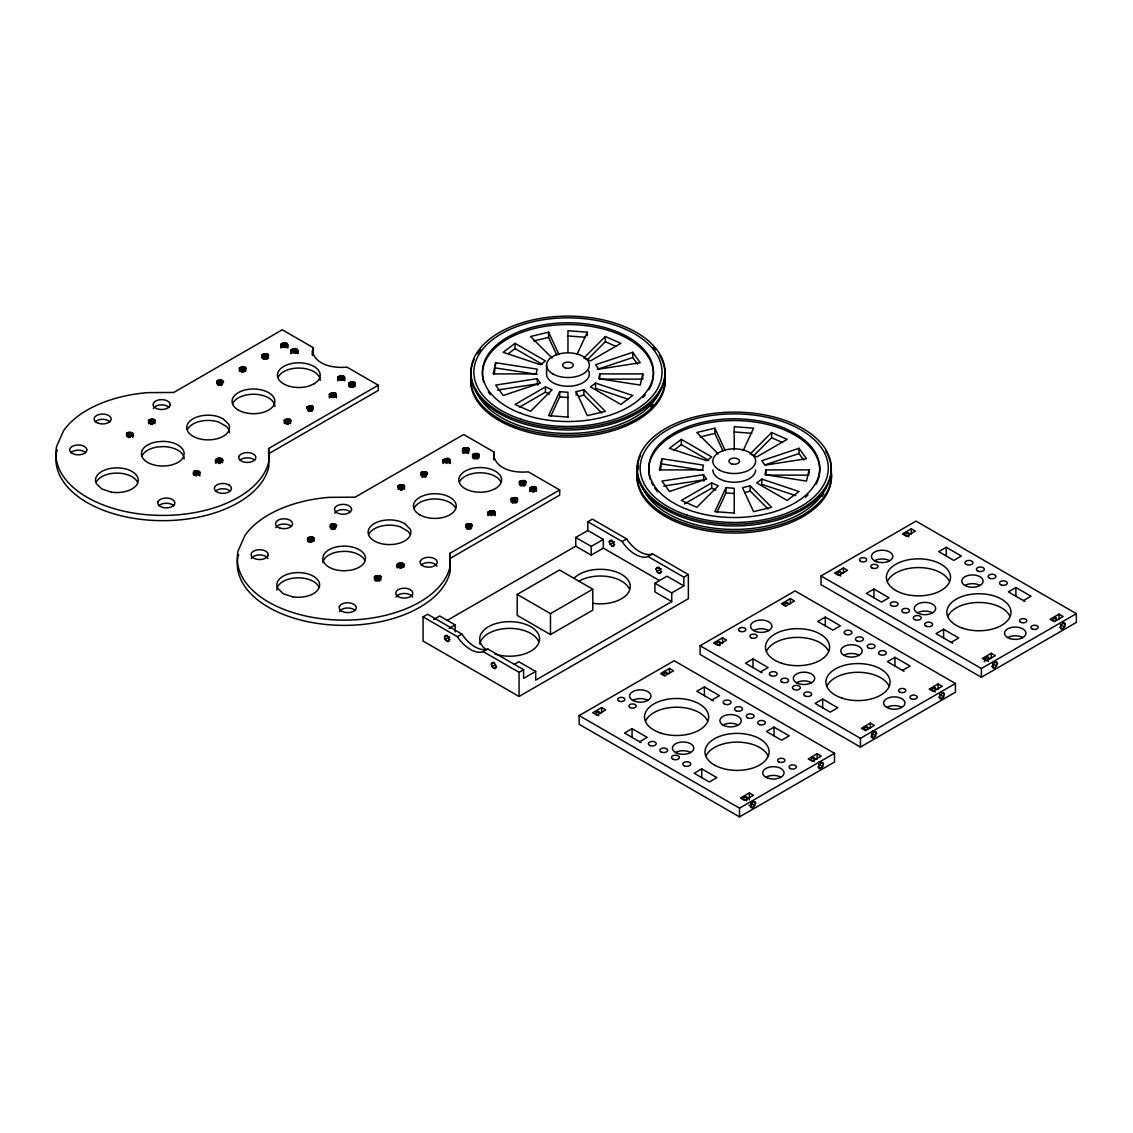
<?xml version="1.0" encoding="UTF-8"?>
<svg xmlns="http://www.w3.org/2000/svg" width="1133" height="1133" viewBox="0 0 1133 1133"><rect width="100%" height="100%" fill="white"/><g stroke="black" fill="none" stroke-linecap="round" stroke-linejoin="round"><path stroke-width="1.5" d="M755.654 803.198L753.119 807.588L751.321 807.772L750.641 805.365L750.556 806.172L750.641 806.894L751.306 803.651L753.119 801.725L754.932 801.541L755.654 803.198L752.864 801.583M876.588 733.377L874.039 737.781L872.254 737.951L871.56 735.544L871.475 736.365L871.56 737.073L872.226 733.83L874.039 731.904L875.866 731.734L876.588 733.377L872.41 730.969M997.507 663.556L994.972 667.96L993.174 668.144L992.494 665.722L992.409 666.544L992.494 667.266L993.159 664.009L994.972 662.097L996.785 661.913L997.507 663.556L994.717 661.955M599.796 373.904L598.706 378.663L640.23 385.093L642.779 373.904L599.796 373.904L599.796 379.144L641.051 379.144M766.064 469.898L764.987 474.656L806.498 481.086L809.047 469.898L766.064 469.898L766.064 475.138L809.047 475.138M312.311 354.643L312.906 347.477L282.287 329.788L173.746 392.457L147.658 392.627A106.884 61.706 0 0 0 63.575 430.724L56.65 446.331A106.884 61.706 0 0 0 149.981 514.977A106.884 61.706 0 0 0 268.889 461.089L268.648 448.498L378.28 385.206L378.28 390.446L268.648 453.738L268.889 466.329A106.884 61.706 0 0 1 149.981 520.217A106.884 61.706 0 0 1 56.65 451.571L57.316 450.056M312.51 355.153L312.906 347.477M493.691 459.361L494.3 452.194L463.68 434.52L355.139 497.175L329.037 497.345A106.884 61.706 0 0 0 244.969 535.442L238.043 551.049A106.884 61.706 0 0 0 331.374 619.694A106.884 61.706 0 0 0 450.268 565.82L450.028 553.23L559.66 489.938L559.66 495.163L450.028 558.456L450.268 571.046A106.884 61.706 0 0 1 331.374 624.934A106.884 61.706 0 0 1 238.043 556.289L238.709 554.788M493.889 459.885L494.3 452.194M280.8 344.474C286.323 354.006 292.286 337.705 280.8 344.474L280.8 347.973M290.841 350.281C296.379 359.798 302.327 343.497 290.841 350.281L290.841 353.765M306.632 407.498C312.142 417.043 318.146 400.7 306.632 407.498L307.043 406.974M329.363 394.383C334.886 403.914 340.835 387.599 329.363 394.383L329.363 397.867M337.705 377.331C343.242 386.863 349.191 370.562 337.705 377.331L337.705 380.815M322.99 562.719L323.514 560.481A21.371 12.336 0 0 1 338.625 551.743L344.163 551.332A21.371 12.336 0 0 1 364.812 560.481M443.074 460.04C448.611 469.558 454.56 453.257 443.074 460.04L443.074 463.524M495.688 362.73L493.138 373.904L536.107 373.904L537.198 369.146L495.688 362.73L494.229 374.357M529.777 488.224C535.314 497.755 541.262 481.454 529.777 488.224L529.777 491.708M661.955 458.723L659.406 469.898L702.389 469.898L703.466 465.139L661.955 458.723L660.497 470.351M215.837 459.658C215.383 463.142 222.238 463.355 222.96 460.281C221.586 456.344 213.259 458.157 215.837 463.156M397.23 564.39C396.762 567.874 403.617 568.086 404.354 565.013C402.966 561.076 394.652 562.889 397.23 567.874M719.795 645.796L720.546 643.289L719.795 641.646L718.01 641.816L716.212 643.714M746.647 800.918L747.383 798.425L746.647 796.768L744.848 796.952L743.05 798.85M822.685 766.574L823.436 764.067L822.685 762.424L820.887 762.594L818.352 766.999L819.102 768.641L820.887 768.457L822.685 766.574L818.508 764.152M904.97 534.734L906.768 532.85L908.553 532.666L909.303 534.309L908.553 536.815L904.247 534.323M934.952 688.807L936.099 689.473L934.201 687.164L934.952 688.807L934.201 691.314L935.348 691.98M943.619 696.753L944.355 694.246L943.619 692.603L941.82 692.787L939.285 697.177L940.022 698.82L941.82 698.65L943.619 696.753L939.427 694.331M984.166 661.714L986.701 657.324L988.5 657.14L989.236 658.783L986.347 657.112M1055.135 621.507L1055.871 619L1057.018 619.666L1055.135 617.358M1064.538 626.931L1065.289 624.439L1064.538 622.782L1062.74 622.966L1060.205 627.37L1060.955 629.013L1062.74 628.829L1064.538 626.931L1060.361 624.524M444.448 637.072L445.17 635.457L446.926 635.641L448.668 637.482L449.404 639.933L448.668 641.533L446.926 641.363L445.17 639.508L444.448 637.072L447.464 635.33M491.297 664.122L492.019 662.522L493.776 662.692L495.532 664.547L496.254 666.983L495.532 668.583L493.776 668.413L492.019 666.572L491.297 664.122L494.328 662.38M609.2 541.942L609.922 540.342L611.678 540.512L613.435 542.367L614.157 544.803L613.435 546.418L611.678 546.233L609.2 541.942L612.231 540.2M656.064 568.993L656.786 567.392L658.542 567.562L660.298 569.417L661.021 571.868L660.298 573.468L658.542 573.298L656.786 571.443L656.064 568.993L659.08 567.251M567.959 417.383L567.959 392.287L559.716 391.664L548.584 415.627L567.959 417.1M576.938 354.558L587.319 332.181L567.959 330.709L567.959 352.49M550.808 416.08L559.716 396.904L559.716 391.664M734.226 513.376L734.226 488.281L725.984 487.657L714.866 511.634L734.226 513.093M743.206 450.552L753.587 428.175L734.226 426.702L734.226 449.872M717.09 512.074L725.984 492.897L725.984 487.657M148.593 420.216C150.137 430.356 162.274 415.414 148.593 420.216L148.593 423.7M239.403 367.97C240.947 378.11 253.084 363.169 239.403 367.97L239.403 371.468M262.049 354.799C263.607 364.939 275.73 349.998 262.049 354.799L262.049 358.297M284.326 420.088C285.884 430.228 298.007 415.273 284.326 420.088L284.326 423.572M348.752 382.996C350.309 393.137 362.433 378.195 348.752 382.996L348.752 386.48M307.624 538.033C309.167 548.174 321.305 533.232 307.624 538.033L307.624 541.517M398.122 485.788C399.68 495.914 411.803 480.973 398.122 485.788L398.122 489.272M462.547 448.696C464.105 458.837 476.228 443.895 462.547 448.696L462.547 452.18M472.603 454.489C474.146 464.629 486.284 449.688 472.603 454.489L472.603 457.987M488.38 511.719C491.028 522.568 501.367 505.53 488.026 512.229L488.026 515.713M519.452 481.553C521.01 491.694 533.133 476.738 519.452 481.553L519.452 485.037M511.11 498.605C512.654 508.745 524.791 493.79 511.11 498.605L511.11 502.089M374.485 576.626C376.043 586.767 388.152 571.825 374.485 576.626L374.485 580.124M810.831 759.719L812.63 757.821L814.429 757.651L815.165 759.294L814.018 758.628L813.282 761.135L814.429 761.801M595.278 713.535L597.077 711.637L598.875 711.453L599.612 713.11L596.751 711.439M663.117 674.376L664.915 672.478L666.7 672.294L667.45 673.937L664.575 672.28M784.036 604.555L785.835 602.657L787.633 602.487L788.37 604.13L785.509 602.473M837.131 573.907L838.93 572.009L840.728 571.825L841.465 573.468L838.604 571.811M863.983 729.029L865.782 727.131L867.566 726.961L868.317 728.604L865.414 726.933M605.362 336.501L583.877 357.986L590.463 360.903L620.856 343.356L605.362 336.501L605.362 341.727L587.461 359.643M771.644 432.494L750.145 453.979L756.745 456.911L787.138 439.363L771.644 432.494L771.644 437.735L753.728 455.636M595.533 383.096L590.463 386.905L620.856 404.453L632.752 395.502L595.533 383.096L595.533 388.336L627.894 399.128M761.801 479.089L756.745 482.899L787.138 500.446L799.02 491.495L761.801 479.089L761.801 484.329L795.791 495.659M126.811 432.877C123.936 442.833 142.036 430.413 126.811 432.877L126.811 436.361M217.309 380.617C214.434 390.588 232.548 378.167 217.309 380.617L217.309 384.115M193.672 471.47C190.797 481.44 208.897 469.02 193.672 471.47L193.672 474.968M515.048 343.356L503.165 352.306L540.384 364.713L545.44 360.903L515.048 343.356L515.048 348.596L508.448 353.567M330.553 524.508C327.678 534.464 345.792 522.044 330.553 524.508L330.553 527.992M421.363 472.263C418.488 482.233 436.602 469.813 421.363 472.263L421.363 475.747M466.3 524.367C463.411 534.337 481.525 521.916 466.3 524.367L466.3 527.865M681.33 439.363L669.433 448.3L706.652 460.706L711.708 456.911L681.33 439.363L681.33 444.589L673.399 450.566M545.44 386.905L515.048 404.453L530.541 411.321L552.04 389.823L545.44 386.905L545.44 392.145L549.533 394.114M519.608 407.059L545.44 392.145M659.42 580.535L603.322 548.145L603.322 539.421L587.829 530.485L587.829 521.746L592.375 519.141L626.705 538.954L627.894 540.767A29.925 17.278 60 0 0 651.404 554.334L652.58 553.895L688.354 574.544L688.354 598.734L519.056 696.469L423.076 641.051L423.076 616.876L427.608 614.256L461.952 634.083L463.128 635.882A29.925 17.278 60 0 0 486.638 649.464L487.827 649.025L523.588 669.674L523.588 678.398L535.682 671.416L535.682 680.154L671.727 601.609L671.727 592.885L654.902 583.169L654.902 591.893L671.727 601.609M433.656 619.496L439.703 615.998L455.14 624.92L455.14 631.902M447.337 620.317L575.748 546.191L575.748 537.467L587.829 530.485M449.093 628.418L455.14 624.92M575.748 537.467L591.228 546.403L603.322 539.421M517.215 594.428L559.532 569.998L592.786 589.188L592.786 610.135L550.468 634.579L517.215 615.375L517.215 594.428L550.468 613.633L592.786 589.188M711.708 482.899L681.33 500.446L696.823 507.315L718.308 485.83L711.708 482.899L711.708 488.139L715.801 490.107M445.17 639.508L449.702 636.888M575.748 546.191L591.228 555.128L603.322 548.145M609.922 544.392L614.468 541.772M684.36 503.93L711.708 488.139M446.926 641.363L449.943 639.621M611.678 546.233L614.709 544.491M423.076 616.876L457.406 636.704L461.952 634.083M587.829 521.746L622.173 541.574L626.705 538.954M457.406 636.704L458.596 638.502A29.925 17.278 60 0 0 482.106 652.084L487.827 649.025M622.173 541.574L623.348 543.373A29.925 17.278 60 0 0 646.872 556.954L652.58 553.895M492.019 666.572L495.05 664.816M656.786 571.443L661.318 568.823M493.776 668.413L496.806 666.671M658.542 573.298L661.559 571.542M514.34 664.335L518.872 661.714L535.682 671.416M654.902 583.169L666.997 576.187L683.822 585.903L683.822 577.164L648.048 556.515M483.281 651.645L519.056 672.294L523.588 669.674M683.822 577.164L688.354 574.544M671.727 592.885L683.822 585.903M579.161 715.574L674.149 660.737L834.497 753.318L834.497 762.042L739.509 816.879L579.161 724.299L579.161 715.574L739.509 808.155L834.497 753.318M700.095 645.753L795.083 590.916L955.431 683.496L955.431 692.221L860.443 747.058L700.095 654.492L700.095 645.753L860.443 738.334L955.431 683.496M821.014 575.946L916.002 521.109L1076.35 613.675L1076.35 622.414L981.362 677.251L821.014 584.67L821.014 575.946L981.362 668.512L1076.35 613.675M601.609 707.587L592.701 712.742L596.779 715.093L605.702 709.952L601.609 707.587L601.609 712.827M669.447 668.428L660.525 673.569L664.618 675.934L673.526 670.793L669.447 668.428L669.447 673.668M722.542 637.766L713.62 642.921L717.713 645.286L726.621 640.131L722.542 637.766L722.542 643.006M790.367 598.606L781.458 603.762L785.537 606.113L794.46 600.972L790.367 598.606L790.367 603.847M843.462 567.959L834.554 573.1L838.632 575.465L847.555 570.31L843.462 567.959L843.462 573.199M911.3 528.799L902.378 533.94L906.471 536.306L915.379 531.15L911.3 528.799L911.3 534.025M639.635 741.761L647.184 737.385L632.072 728.661L624.51 733.023L641.136 742.625M711.935 700.01L719.497 695.648L704.386 686.924L696.823 691.286L713.45 700.874M760.555 671.94L768.117 667.578L752.992 658.854L745.443 663.216L762.07 672.818M825.306 617.103L817.743 621.465L832.868 630.189L840.417 625.827L825.306 617.103L825.306 625.827M873.925 589.033L866.363 593.395L881.488 602.119L889.037 597.757L873.925 589.033L873.925 597.757M946.239 547.281L938.676 551.644L953.788 560.382L961.35 556.006L946.239 547.281L946.239 556.006M701.724 768.882L694.175 773.244L709.286 781.968L716.835 777.606L701.724 768.882L701.724 777.606M774.037 727.131L766.475 731.493L781.586 740.217L789.149 735.855L774.037 727.131L774.037 735.855M822.657 699.061L815.094 703.423L830.206 712.147L837.769 707.785L822.657 699.061L822.657 707.785M902.519 670.41L910.082 666.048L894.957 657.31L887.408 661.672L904.035 671.274M951.139 642.34L958.688 637.978L943.577 629.24L936.014 633.616L952.641 643.204M1023.439 600.589L1031.002 596.227L1015.89 587.503L1008.328 591.865L1024.954 601.467M749.38 792.902L740.472 798.057L744.551 800.408L753.473 795.267L749.38 792.902L749.38 799.884M817.162 753.771L808.24 758.926L812.333 761.277L821.241 756.136L817.162 753.771L817.162 759.011M870.314 723.081L861.392 728.236L865.485 730.601L874.393 725.446L870.314 723.081L870.314 728.321M938.082 683.964L929.173 689.105L933.252 691.47L942.174 686.315L938.082 683.964L938.082 689.19M991.233 653.274L982.325 658.415L986.404 660.78L995.326 655.625L991.233 653.274L991.233 658.514M1059.015 614.143L1050.093 619.298L1054.186 621.649L1063.094 616.508L1059.015 614.143L1059.015 619.383M632.752 352.306L595.533 364.713L598.706 369.146L640.23 362.73L632.752 352.306L632.752 357.546L637.426 364.061M597.148 369.415L632.752 357.546M799.02 448.3L761.801 460.706L764.987 465.139L806.498 458.723L799.02 448.3L799.02 453.54L803.694 460.055M765.044 464.87L799.02 453.54M576.201 391.664L587.319 415.627L605.362 411.321L583.877 389.823L576.201 391.664L576.201 395.148M578.538 396.621L583.877 395.063L601.779 412.964M750.145 485.83L742.469 487.657L753.587 511.634L771.644 507.315L750.145 485.83L750.145 491.056L768.061 508.972M744.806 492.614L750.145 491.056M558.966 354.558L548.584 332.181L530.541 336.501L552.04 357.986M533.827 340.948L548.584 337.422L548.584 332.181M725.247 450.552L714.866 428.175L696.823 432.494L718.308 453.979M700.095 436.941L714.866 433.415L714.866 428.175M537.198 378.663L495.688 385.093L503.165 395.502L540.384 383.096L537.198 378.663L537.679 385.248M497.415 390.049L537.198 383.903M703.466 474.656L661.955 481.086L669.433 491.495L706.652 479.089L703.466 474.656L703.961 481.242M663.683 486.057L703.466 479.896M1056.282 618.009L1054.483 618.193L1052.684 620.091L1051.537 619.425M935.348 687.83L933.55 688.014L931.765 689.912L930.618 689.246M288.419 424.337L286.536 424.337L286.536 419.111M400.331 490.037L402.215 490.037L402.215 484.797M401.663 568.214L399.779 568.214L399.779 562.988M567.959 397.527L559.716 396.904M734.226 493.521L725.984 492.897M567.959 335.949L585.563 337.28M734.226 431.942L751.83 433.288M495.688 367.956L537.198 374.386M661.955 463.964L703.466 470.379M605.362 341.727L616.21 346.542M771.644 437.735L782.478 442.536M906.428 532.652L909.303 534.309M1062.499 622.824L1065.289 624.439M1059.964 627.215L1062.74 628.829M515.048 348.596L542.395 364.387M681.33 444.589L708.677 460.38M836.423 573.482L840.728 575.975M984.152 658.783L988.5 661.29M992.579 663.655L996.771 666.062M992.182 666.346L994.972 667.96M941.565 692.645L944.355 694.246M783.328 604.144L786.189 605.801M939.03 697.036L941.82 698.65M378.28 385.206L346.925 367.106C334.306 368.381 315.838 365.562 312.311 351.145M559.66 489.938L528.318 471.824C515.685 473.112 497.231 470.28 493.691 455.877M717.671 641.632L720.546 643.289M715.49 643.303L718.364 644.96M863.233 728.604L866.122 730.275M871.659 733.462L875.837 735.884M871.263 736.167L874.039 737.781M811.483 757.17L812.63 757.821M819.258 761.645L823.436 764.067M662.394 673.965L665.269 675.622M818.111 766.857L820.887 768.457M744.494 796.74L747.383 798.425M596 713.946L598.875 715.603M742.299 798.411L745.202 800.082M750.74 803.283L754.918 805.69M748.941 805.181L753.119 807.588M291.436 526.491L290.076 525.471A8.554 4.943 0 0 0 275.772 527.681M110.043 421.759L108.683 420.74A8.554 4.943 0 0 0 95.229 421.759M410.146 534.294L408.022 531.32L400.19 526.803A21.371 12.336 0 0 0 368.848 534.294M714.866 433.415L723.024 450.991M548.584 337.422L556.742 354.997M1015.89 587.503L1015.89 596.227M981.362 668.512L981.362 677.251M943.577 629.24L943.577 637.978M894.957 657.31L894.957 666.048M860.443 738.334L860.443 747.058M809.047 469.898L809.047 473.396M752.992 658.854L752.992 667.578M739.509 808.155L739.509 816.879M704.386 686.924L704.386 695.648M642.779 373.904L642.779 379.144M632.072 728.661L632.072 737.385M591.228 546.403L591.228 555.128M587.319 332.181L587.319 335.68M583.877 389.823L583.877 395.063M550.468 613.633L550.468 634.579M546.573 365.18L546.573 373.904A21.371 12.336 0 0 0 570.749 386.141A21.371 12.336 0 0 0 588.608 370.718M536.433 487.714L536.433 491.212M535.867 487.289L535.867 490.773M535.102 486.949L535.102 490.447M534.224 486.737L534.224 491.977M533.289 486.666L533.289 491.906M532.354 486.737L532.354 491.977M531.476 486.949L531.476 490.447M530.726 487.289L530.726 490.773M530.145 487.714L530.145 491.212M525.754 481.553L525.754 485.037M525.174 481.114L525.174 484.598M524.423 480.774L524.423 486.015M523.545 480.576L523.545 485.802M522.61 480.505L522.61 485.731M521.662 480.576L521.662 485.802M520.783 480.774L520.783 486.015M520.033 481.114L520.033 484.598M519.056 672.294L519.056 696.469M517.399 498.605L517.399 502.089M516.832 498.166L516.832 501.65M516.067 497.826L516.067 503.066M515.189 497.628L515.189 502.854M514.255 497.557L514.255 502.783M513.32 497.628L513.32 502.854M512.442 497.826L512.442 503.066M511.691 498.166L511.691 501.65M495.036 512.229L495.036 515.713M494.682 511.719L494.682 515.218M494.101 511.28L494.101 514.779M493.421 510.955L493.421 514.453M492.558 510.742L492.558 514.24M491.269 510.686L491.269 514.184M490.66 510.728L490.66 514.226M489.782 510.941L489.782 514.424M488.96 511.28L488.96 514.779M488.436 511.705L488.436 515.189M478.891 454.489L478.891 457.987M478.31 454.064L478.31 457.548M477.56 453.724L477.56 458.964M476.681 453.512L476.681 458.752M475.747 453.441L475.747 458.681M474.812 453.512L474.812 458.752M473.934 453.724L473.934 458.964M473.169 454.064L473.169 457.548M471.441 524.367L471.441 527.865M470.677 524.041L470.677 529.281M469.798 523.828L469.798 529.069M468.85 448.696L468.85 452.18M468.864 523.758L468.864 528.998M468.269 448.257L468.269 453.497M467.929 523.828L467.929 529.069M467.518 447.932L467.518 453.158M467.051 524.041L467.051 529.281M466.64 447.719L466.64 452.945M465.691 447.648L465.691 452.874M464.757 447.719L464.757 452.945M463.879 447.932L463.879 453.158M463.128 448.257L463.128 453.497M450.098 460.04L450.098 463.524M450.028 553.23L450.028 558.456M449.73 459.531L449.73 463.015M449.15 459.092L449.15 462.59M448.399 458.766L448.399 462.25M447.521 458.553L447.521 462.037M446.586 458.483L446.586 461.967M445.637 458.553L445.637 462.037M444.773 458.766L444.773 462.25M444.009 459.092L444.009 462.59M443.442 459.531L443.442 463.015M426.504 472.263L426.504 475.747M425.753 471.923L425.753 477.163M424.875 471.725L424.875 476.951M423.94 471.64L423.94 476.88M422.991 471.725L422.991 476.951M422.113 471.923L422.113 477.163M404.424 485.788L404.424 489.272M403.844 485.349L403.844 488.833M403.872 563.965L403.872 567.449M403.093 485.009L403.093 488.507M403.291 563.526L403.291 567.024M402.541 563.2L402.541 566.684M401.663 562.988L401.663 566.472M401.266 484.726L401.266 489.966M400.714 562.917L400.714 568.143M400.331 484.797L400.331 488.295M399.453 485.009L399.453 488.507M398.901 563.2L398.901 566.684M398.703 485.349L398.703 488.833M398.15 563.526L398.15 567.024M397.57 563.965L397.57 567.449M380.773 576.626L380.773 580.124M380.192 576.201L380.192 579.685M379.442 575.861L379.442 581.102M378.564 575.649L378.564 580.889M377.629 575.578L377.629 580.818M376.694 575.649L376.694 580.889M375.816 575.861L375.816 581.102M375.051 576.201L375.051 579.685M355.054 382.996L355.054 386.48M354.473 382.557L354.473 386.056M353.723 382.232L353.723 387.458M352.845 382.019L352.845 387.259M351.896 381.948L351.896 387.174M350.961 382.019L350.961 387.259M350.083 382.232L350.083 387.458M349.332 382.557L349.332 386.056M344.729 377.331L344.729 380.815M344.361 376.822L344.361 380.32M343.781 376.397L343.781 379.881M343.03 376.057L343.03 379.541M342.152 375.844L342.152 379.343M341.217 375.774L341.217 379.272M340.268 375.844L340.268 379.343M339.404 376.057L339.404 379.541M338.64 376.397L338.64 379.881M338.073 376.822L338.073 380.32M336.374 394.383L336.374 397.867M336.019 393.873L336.019 397.371M335.694 524.508L335.694 527.992M335.439 393.434L335.439 396.932M334.943 524.168L334.943 529.408M334.688 393.109L334.688 396.592M334.065 523.956L334.065 529.196M333.81 392.896L333.81 396.394M333.13 523.885L333.13 529.125M332.861 392.825L332.861 396.323M332.181 523.956L332.181 529.196M331.927 392.896L331.927 396.394M331.303 524.168L331.303 529.408M331.048 393.109L331.048 396.592M330.298 393.434L330.298 396.932M329.717 393.873L329.717 397.371M313.912 538.033L313.912 541.517M313.331 537.594L313.331 541.092M312.708 406.563L312.708 410.047M312.581 537.269L312.581 540.753M312.042 406.237L312.042 411.477M311.702 537.056L311.702 542.296M311.164 406.025L311.164 411.251M310.768 536.985L310.768 542.225M309.89 405.968L309.89 411.208M309.833 537.056L309.833 542.296M309.267 406.011L309.267 411.251M308.955 537.269L308.955 542.495M308.388 406.209L308.388 411.449M308.204 537.594L308.204 541.092M307.567 406.563L307.567 410.047M297.866 350.281L297.866 353.765M297.497 349.771L297.497 353.255M296.931 349.332L296.931 352.83M296.18 349.006L296.18 352.49M295.302 348.794L295.302 352.278M294.353 348.723L294.353 352.207M293.419 348.794L293.419 352.278M292.541 349.006L292.541 352.49M291.79 349.332L291.79 352.83M291.209 349.771L291.209 353.255M290.629 420.088L290.629 423.572M290.048 419.649L290.048 423.133M289.297 419.309L289.297 422.807M288.419 419.111L288.419 422.595M287.824 344.474L287.824 347.973M287.456 343.965L287.456 347.463M287.47 419.026L287.47 424.266M286.876 343.54L286.876 347.024M286.125 343.2L286.125 346.698M285.658 419.309L285.658 422.807M285.247 342.987L285.247 346.486M284.907 419.649L284.907 423.133M284.312 342.917L284.312 346.415M283.363 342.987L283.363 346.486M282.485 343.2L282.485 346.698M281.735 343.54L281.735 347.024M281.154 343.965L281.154 347.463M268.648 448.498L268.648 453.738M268.337 354.799L268.337 358.297M267.77 354.374L267.77 357.858M267.006 354.034L267.006 359.274M266.142 353.822L266.142 359.062M265.193 353.751L265.193 358.991M264.258 353.822L264.258 359.062M263.38 354.034L263.38 359.274M262.629 354.374L262.629 357.858M245.691 367.97L245.691 371.468M245.11 367.531L245.11 371.029M244.36 367.205L244.36 370.689M243.482 366.993L243.482 372.233M242.547 366.922L242.547 372.162M241.612 366.993L241.612 372.233M240.734 367.205L240.734 370.689M239.984 367.531L239.984 371.029M222.45 380.617L222.45 384.115M222.479 459.233L222.479 462.731M221.898 458.808L221.898 462.292M221.7 380.291L221.7 385.532M221.147 458.468L221.147 461.967M220.822 380.079L220.822 385.319M220.269 458.256L220.269 463.496M219.887 380.008L219.887 385.248M219.335 458.185L219.335 463.425M218.938 380.079L218.938 385.319M218.386 458.256L218.386 463.496M218.06 380.291L218.06 385.532M217.508 458.468L217.508 461.967M216.757 458.808L216.757 462.292M216.191 459.233L216.191 462.731M199.748 472.419L199.748 475.902M199.38 471.909L199.38 475.407M198.813 471.47L198.813 474.968M198.063 471.144L198.063 474.628M197.184 470.931L197.184 474.415M196.236 470.861L196.236 476.101M195.301 470.931L195.301 474.415M194.423 471.144L194.423 474.628M154.881 420.216L154.881 423.7M154.3 419.776L154.3 423.275M153.55 419.451L153.55 422.935M152.672 419.238L152.672 424.464M151.737 419.168L151.737 424.393M150.802 419.238L150.802 424.464M149.924 419.451L149.924 422.935M149.174 419.776L149.174 423.275M132.887 433.812L132.887 437.31M132.533 433.302L132.533 436.8M131.952 432.877L131.952 436.361M131.201 432.537L131.201 436.035M130.323 432.324L130.323 437.565M129.374 432.254L129.374 437.494M128.44 432.324L128.44 437.565M127.562 432.537L127.562 436.035M964.877 585.464A10.693 6.175 0 0 0 982.75 582.702A10.693 6.175 0 0 0 969.664 575.139A10.693 6.175 0 0 0 964.877 585.464A10.693 6.175 0 0 1 979.988 585.464M874.591 560.764A10.693 6.175 0 0 1 889.702 560.764M917.376 612.882A10.693 6.175 0 0 0 935.263 610.12A10.693 6.175 0 0 0 922.177 602.558A10.693 6.175 0 0 0 917.376 612.882A10.693 6.175 0 0 1 932.501 612.882M1007.662 637.596A10.693 6.175 0 0 1 1022.787 637.596M887.479 581.286A32.064 18.51 0 0 1 918.452 567.576A32.064 18.51 0 0 1 949.426 581.286M947.939 616.196A32.064 18.51 0 0 1 978.912 602.473A32.064 18.51 0 0 1 1009.885 616.196M843.943 655.285A10.693 6.175 0 0 1 859.069 655.285M753.657 630.571A10.693 6.175 0 0 1 768.783 630.571M796.457 682.703A10.693 6.175 0 0 0 814.344 679.927A10.693 6.175 0 0 0 801.243 672.379A10.693 6.175 0 0 0 796.457 682.703A10.693 6.175 0 0 1 811.568 682.703M886.742 707.403A10.693 6.175 0 0 1 901.854 707.403M766.559 651.107A32.064 18.51 0 0 1 797.533 637.383A32.064 18.51 0 0 1 828.506 651.107M827.019 686.017A32.064 18.51 0 0 1 857.993 672.294A32.064 18.51 0 0 1 888.966 686.017M723.024 725.092A10.693 6.175 0 0 0 740.897 722.33A10.693 6.175 0 0 0 727.811 714.767A10.693 6.175 0 0 0 723.024 725.092A10.693 6.175 0 0 1 738.135 725.092M632.738 700.392A10.693 6.175 0 0 1 647.849 700.392M675.523 752.51A10.693 6.175 0 0 0 693.41 749.749A10.693 6.175 0 0 0 680.324 742.186A10.693 6.175 0 0 0 675.523 752.51A10.693 6.175 0 0 1 690.648 752.51M765.809 777.224A10.693 6.175 0 0 1 780.934 777.224M645.626 720.928A32.064 18.51 0 0 1 676.599 707.204A32.064 18.51 0 0 1 707.573 720.928M706.086 755.838A32.064 18.51 0 0 1 737.059 742.115A32.064 18.51 0 0 1 768.032 755.838M70.841 452.676A8.554 4.943 0 0 1 78.248 450.198L80.457 450.368A8.554 4.943 0 0 1 85.655 452.676M153.38 408.517A8.554 4.943 0 0 1 160.518 404.906A8.554 4.943 0 0 1 169.044 407.328M215.497 491.198A8.554 4.943 0 0 1 227.167 489.385L228.937 490.164A8.554 4.943 0 0 1 230.296 491.198M278.166 377.204A21.371 12.336 0 0 1 301.605 368.168A21.371 12.336 0 0 1 320.186 380.405M239.884 460.281A8.554 4.943 0 0 1 247.291 457.817L249.501 457.987A8.554 4.943 0 0 1 254.698 460.281M142.121 455.749A21.371 12.336 0 0 1 157.232 447.025L162.77 446.6A21.371 12.336 0 0 1 184.141 458.95M158.917 505.729A8.554 4.943 0 0 1 164.115 503.434L166.324 503.264A8.554 4.943 0 0 1 173.731 505.729M232.817 403.39A21.371 12.336 0 0 1 256.256 394.355A21.371 12.336 0 0 1 274.837 406.591M187.469 429.577A21.371 12.336 0 0 1 218.796 422.071L226.628 426.589L228.767 429.577A21.371 12.336 0 0 1 229.489 432.764M96.22 482.247A21.371 12.336 0 0 1 116.869 473.098A21.371 12.336 0 0 1 137.518 482.247M664.844 374.258A97.268 56.154 0 0 1 566.5 435.299A97.268 56.154 0 0 1 471.356 372.601M660.057 390.134A94.053 54.299 0 0 1 566.585 433.443A94.053 54.299 0 0 1 475.322 388.591M659.463 355.21A97.056 56.041 0 0 1 571.754 429.903A97.056 56.041 0 0 1 474.203 359.402M477.333 353.836A97.056 56.041 0 0 1 480.364 349.771M653.245 347.151A97.056 56.041 0 0 1 655.554 349.771M483.607 382.019A85.513 49.37 0 0 1 574.813 324.704A85.513 49.37 0 0 1 648.954 389.71M645.244 395.035A85.513 49.37 0 0 1 642.963 397.598M490.249 394.511A85.513 49.37 0 0 1 488.309 391.876M652.835 404.283A94.053 54.299 0 0 1 650.611 406.804M664.844 376.014A97.268 56.154 0 0 1 566.5 437.041A97.268 56.154 0 0 1 471.356 374.343M479.84 644.153A29.925 17.278 0 0 1 507.032 628.447A29.925 17.278 0 0 1 538.557 641.193M574.431 577.929A29.925 17.278 0 0 1 612.995 570.919A29.925 17.278 0 0 1 628.461 592.488A29.925 17.278 0 0 1 592.601 603.266M579.19 581.073A29.925 17.278 0 0 1 629.254 588.82M485.901 649.45A29.925 17.278 0 0 1 501.905 622.244A29.925 17.278 0 0 1 539.322 641.193A29.925 17.278 0 0 1 494.682 653.897M755.598 469.898A21.371 12.336 0 0 1 734.226 482.247A21.371 12.336 0 0 1 712.855 469.898M831.126 470.266A97.268 56.154 0 0 1 729.964 531.235A97.268 56.154 0 0 1 638.446 465.38M826.339 486.142A94.053 54.299 0 0 1 734.226 529.451A94.053 54.299 0 0 1 642.114 486.142M650.384 479.599A85.513 49.37 0 0 1 738.319 420.598A85.513 49.37 0 0 1 816.086 484.188M808.013 494.852A85.513 49.37 0 0 1 805.393 497.274M657.593 491.793A85.513 49.37 0 0 1 654.577 487.87M652.905 485.151A85.513 49.37 0 0 1 651.503 482.389M827.982 455.395A97.056 56.041 0 0 1 746.902 525.457A97.056 56.041 0 0 1 637.171 469.898M637.199 468.283A97.056 56.041 0 0 1 640.471 455.395M825.73 451.217A97.056 56.041 0 0 1 827.302 453.993M823.691 493.648A94.053 54.299 0 0 1 822.048 496.339M831.126 472.008A97.268 56.154 0 0 1 729.964 532.992A97.268 56.154 0 0 1 638.446 467.122M251.384 558.583A8.554 4.943 0 0 1 259.641 554.929L261.85 555.099A8.554 4.943 0 0 1 267.898 558.583M334.773 513.249A8.554 4.943 0 0 1 341.911 509.638A8.554 4.943 0 0 1 350.437 512.059M396.026 597.105A8.554 4.943 0 0 1 408.56 594.103L410.33 594.896A8.554 4.943 0 0 1 412.539 597.105M459.545 481.936A21.371 12.336 0 0 1 480.194 472.787A21.371 12.336 0 0 1 500.843 481.936M421.264 565.013A8.554 4.943 0 0 1 428.671 562.534L430.894 562.704A8.554 4.943 0 0 1 436.941 566.203M339.447 611.65A8.554 4.943 0 0 1 345.494 608.152L347.718 607.982A8.554 4.943 0 0 1 355.111 610.46M414.196 508.108A21.371 12.336 0 0 1 434.845 498.973A21.371 12.336 0 0 1 455.494 508.108M276.877 590.166A21.371 12.336 0 0 1 295.472 577.929A21.371 12.336 0 0 1 318.911 586.979M86.802 449.9L86.505 451.175A8.554 4.943 0 0 1 78.248 454.843L76.038 454.673A8.554 4.943 0 0 1 69.764 449.263A8.554 4.943 0 0 1 78.248 444.972L80.457 445.127A8.554 4.943 0 0 1 86.802 449.9M142.121 450.509L141.384 453.71A21.371 12.336 0 0 0 162.77 466.045L168.293 465.635A21.371 12.336 0 0 0 183.419 456.911L184.141 453.71A21.371 12.336 0 0 0 162.77 441.374L157.232 441.785A21.371 12.336 0 0 0 142.121 450.509M170.191 404.566L169.893 405.841A8.554 4.943 0 0 1 163.846 409.339L161.637 409.509A8.554 4.943 0 0 1 153.38 405.841L153.082 404.566A8.554 4.943 0 0 1 161.637 399.623A8.554 4.943 0 0 1 170.191 404.566M158.068 501.692L157.77 502.967A8.554 4.943 0 0 0 166.324 507.896A8.554 4.943 0 0 0 174.879 502.967L174.581 501.692A8.554 4.943 0 0 0 166.324 498.024L164.115 498.194A8.554 4.943 0 0 0 158.068 501.692M239.021 456.245L238.737 457.52A8.554 4.943 0 0 0 245.068 462.292L247.291 462.448A8.554 4.943 0 0 0 255.761 458.157A8.554 4.943 0 0 0 249.501 452.747L247.291 452.577A8.554 4.943 0 0 0 239.021 456.245M268.181 554.632L267.898 555.906A8.554 4.943 0 0 1 259.641 559.56L257.418 559.39A8.554 4.943 0 0 1 251.158 553.98A8.554 4.943 0 0 1 259.641 549.689L261.85 549.859A8.554 4.943 0 0 1 268.181 554.632M323.514 555.241L322.778 558.427A21.371 12.336 0 0 0 344.163 570.777L349.686 570.352A21.371 12.336 0 0 0 364.812 561.628L365.534 558.427A21.371 12.336 0 0 0 344.163 546.092L338.625 546.517A21.371 12.336 0 0 0 323.514 555.241M351.584 509.284L351.287 510.572A8.554 4.943 0 0 1 345.239 514.056L343.03 514.226A8.554 4.943 0 0 1 334.773 510.572L334.476 509.284A8.554 4.943 0 0 1 343.03 504.355A8.554 4.943 0 0 1 351.584 509.284M339.447 606.41L339.164 607.685A8.554 4.943 0 0 0 347.718 612.627A8.554 4.943 0 0 0 356.258 607.685L355.974 606.41A8.554 4.943 0 0 0 347.718 602.756L345.494 602.926A8.554 4.943 0 0 0 339.447 606.41M420.414 560.962L420.131 562.237A8.554 4.943 0 0 0 426.461 567.01L428.671 567.18A8.554 4.943 0 0 0 437.154 562.889A8.554 4.943 0 0 0 430.894 557.478L428.671 557.309A8.554 4.943 0 0 0 420.414 560.962M313.926 383.889L309.493 385.857A21.371 12.336 0 0 1 277.514 376.241A21.371 12.336 0 0 1 306.122 363.566A21.371 12.336 0 0 1 313.926 383.889M495.319 488.62L490.886 490.575A21.371 12.336 0 0 1 458.907 480.973A21.371 12.336 0 0 1 487.516 468.297A21.371 12.336 0 0 1 495.319 488.62M111.331 492.133L101.758 488.932L96.22 483.409A21.371 12.336 0 0 1 115.014 467.915A21.371 12.336 0 0 1 138.169 481.284A21.371 12.336 0 0 1 111.331 492.133M292.725 596.85L283.137 593.664L277.613 588.126A21.371 12.336 0 0 1 296.393 572.632A21.371 12.336 0 0 1 319.548 586.002A21.371 12.336 0 0 1 292.725 596.85M223.229 418.799L218.796 416.845A21.371 12.336 0 0 0 187.469 424.337A21.371 12.336 0 0 0 208.118 439.873A21.371 12.336 0 0 0 228.767 424.337L223.229 418.799M404.623 523.531L400.19 521.562A21.371 12.336 0 0 0 368.848 529.054A21.371 12.336 0 0 0 389.497 544.591A21.371 12.336 0 0 0 410.146 529.054L404.623 523.531M98.359 423.275L96.588 422.482A8.554 4.943 0 0 1 96.588 415.499A8.554 4.943 0 0 1 108.683 415.499L110.043 416.533A8.554 4.943 0 0 1 108.683 422.482A8.554 4.943 0 0 1 98.359 423.275M228.937 484.938L227.167 484.145A8.554 4.943 0 0 0 216.842 484.938A8.554 4.943 0 0 0 215.497 490.886L216.842 491.92A8.554 4.943 0 0 0 228.937 491.92A8.554 4.943 0 0 0 228.937 484.938M279.752 527.992L277.982 527.213A8.554 4.943 0 0 1 277.982 520.231A8.554 4.943 0 0 1 290.076 520.231L291.436 521.251A8.554 4.943 0 0 1 290.076 527.213A8.554 4.943 0 0 1 279.752 527.992M410.33 589.656L408.56 588.877A8.554 4.943 0 0 0 398.235 589.656A8.554 4.943 0 0 0 396.876 595.618L398.235 596.638A8.554 4.943 0 0 0 410.33 596.638A8.554 4.943 0 0 0 410.33 589.656M903.652 612.613A3.909 2.252 0 0 0 909.516 610.659A3.909 2.252 0 0 0 903.652 608.704A3.909 2.252 0 0 0 903.652 612.613M891.416 605.645A3.909 2.252 0 0 0 897.959 604.64A3.909 2.252 0 0 0 893.172 601.878A3.909 2.252 0 0 0 891.416 605.645M977.921 571.131A3.994 2.308 0 0 0 984.322 569.616A3.994 2.308 0 0 0 978.841 567.18A3.994 2.308 0 0 0 977.921 571.131M860.613 561.345A3.654 2.11 0 0 0 866.66 560.283A3.654 2.11 0 0 0 862.043 557.79A3.654 2.11 0 0 0 860.613 561.345M876.8 561.741A10.693 6.175 0 0 0 892.832 556.388A10.693 6.175 0 0 0 876.8 551.049A10.693 6.175 0 0 0 876.8 561.741M895.778 590.449A32.064 18.51 0 0 0 949.426 582.15A32.064 18.51 0 0 0 910.153 559.475A32.064 18.51 0 0 0 895.778 590.449M1009.885 638.573A10.693 6.175 0 0 0 1025.917 633.234A10.693 6.175 0 0 0 1009.885 627.88A10.693 6.175 0 0 0 1009.885 638.573M989.293 578.085A3.909 2.252 0 0 0 995.836 577.079A3.909 2.252 0 0 0 991.049 574.318A3.909 2.252 0 0 0 989.293 578.085M871.928 567.93A3.654 2.11 0 0 0 877.976 566.868A3.654 2.11 0 0 0 873.359 564.39A3.654 2.11 0 0 0 871.928 567.93M962.88 628.291A32.064 18.51 0 0 0 1010.976 612.259A32.064 18.51 0 0 0 962.88 596.227A32.064 18.51 0 0 0 962.88 628.291M926.199 626.252A3.994 2.308 0 0 0 932.586 624.722A3.994 2.308 0 0 0 927.106 622.286A3.994 2.308 0 0 0 926.199 626.252M1020.649 622.272A3.654 2.11 0 0 0 1026.696 621.21A3.654 2.11 0 0 0 1022.079 618.717A3.654 2.11 0 0 0 1020.649 622.272M966.506 564.531A3.994 2.308 0 0 0 972.893 563.016A3.994 2.308 0 0 0 967.412 560.58A3.994 2.308 0 0 0 966.506 564.531M1032.064 628.872A3.654 2.11 0 0 0 1038.111 627.809A3.654 2.11 0 0 0 1033.494 625.317A3.654 2.11 0 0 0 1032.064 628.872M914.869 619.666A3.994 2.308 0 0 0 921.256 618.136A3.994 2.308 0 0 0 915.776 615.701A3.994 2.308 0 0 0 914.869 619.666M1001.43 585.039A3.909 2.252 0 0 0 1007.294 583.084A3.909 2.252 0 0 0 1001.43 581.13A3.909 2.252 0 0 0 1001.43 585.039M781.912 682.066A3.909 2.252 0 0 0 788.455 681.06A3.909 2.252 0 0 0 783.668 678.299A3.909 2.252 0 0 0 781.912 682.066M770.497 675.466A3.909 2.252 0 0 0 777.026 674.447A3.909 2.252 0 0 0 772.253 671.685A3.909 2.252 0 0 0 770.497 675.466M857.001 640.952A3.994 2.308 0 0 0 863.388 639.437A3.994 2.308 0 0 0 857.908 637.001A3.994 2.308 0 0 0 857.001 640.952M739.679 631.166A3.654 2.11 0 0 0 745.726 630.104A3.654 2.11 0 0 0 741.109 627.611A3.654 2.11 0 0 0 739.679 631.166M843.943 655.285A10.693 6.175 0 0 0 861.831 652.509A10.693 6.175 0 0 0 848.744 644.96A10.693 6.175 0 0 0 843.943 655.285M755.881 631.548A10.693 6.175 0 0 0 771.913 626.209A10.693 6.175 0 0 0 755.881 620.87A10.693 6.175 0 0 0 755.881 631.548M781.501 663.202A32.064 18.51 0 0 0 829.597 647.17A32.064 18.51 0 0 0 781.501 631.138A32.064 18.51 0 0 0 781.501 663.202M888.952 708.394A10.693 6.175 0 0 0 904.984 703.041A10.693 6.175 0 0 0 888.952 697.701A10.693 6.175 0 0 0 888.952 708.394M868.374 647.906A3.909 2.252 0 0 0 874.903 646.886A3.909 2.252 0 0 0 870.116 644.125A3.909 2.252 0 0 0 868.374 647.906M751.009 637.752A3.654 2.11 0 0 0 757.056 636.689A3.654 2.11 0 0 0 752.439 634.197A3.654 2.11 0 0 0 751.009 637.752M841.961 698.112A32.064 18.51 0 0 0 890.056 682.08A32.064 18.51 0 0 0 841.961 666.048A32.064 18.51 0 0 0 841.961 698.112M805.266 696.059A3.994 2.308 0 0 0 811.653 694.543A3.994 2.308 0 0 0 806.172 692.107A3.994 2.308 0 0 0 805.266 696.059M899.715 692.093A3.654 2.11 0 0 0 905.763 691.031A3.654 2.11 0 0 0 901.146 688.538A3.654 2.11 0 0 0 899.715 692.093M845.586 634.353A3.994 2.308 0 0 0 851.974 632.823A3.994 2.308 0 0 0 846.493 630.401A3.994 2.308 0 0 0 845.586 634.353M911.144 698.693A3.654 2.11 0 0 0 917.192 697.631A3.654 2.11 0 0 0 912.575 695.138A3.654 2.11 0 0 0 911.144 698.693M793.936 689.473A3.994 2.308 0 0 0 800.323 687.958A3.994 2.308 0 0 0 794.856 685.522A3.994 2.308 0 0 0 793.936 689.473M879.69 654.492A3.909 2.252 0 0 0 886.233 653.486A3.909 2.252 0 0 0 881.446 650.71A3.909 2.252 0 0 0 879.69 654.492M660.992 751.887A3.909 2.252 0 0 0 667.521 750.867A3.909 2.252 0 0 0 662.748 748.106A3.909 2.252 0 0 0 660.992 751.887M650.384 745.641A3.909 2.252 0 0 0 656.234 743.687A3.909 2.252 0 0 0 650.384 741.733A3.909 2.252 0 0 0 650.384 745.641M736.082 710.773A3.994 2.308 0 0 0 742.469 709.244A3.994 2.308 0 0 0 736.988 706.808A3.994 2.308 0 0 0 736.082 710.773M618.76 700.987A3.654 2.11 0 0 0 624.807 699.925A3.654 2.11 0 0 0 620.19 697.432A3.654 2.11 0 0 0 618.76 700.987M634.947 701.369A10.693 6.175 0 0 0 650.979 696.03A10.693 6.175 0 0 0 634.947 690.677A10.693 6.175 0 0 0 634.947 701.369M660.567 733.023A32.064 18.51 0 0 0 708.663 716.991A32.064 18.51 0 0 0 660.567 700.959A32.064 18.51 0 0 0 660.567 733.023M768.032 778.201A10.693 6.175 0 0 0 784.064 772.862A10.693 6.175 0 0 0 768.032 767.508A10.693 6.175 0 0 0 768.032 778.201M747.44 717.727A3.909 2.252 0 0 0 753.983 716.707A3.909 2.252 0 0 0 749.196 713.946A3.909 2.252 0 0 0 747.44 717.727M630.075 707.573A3.654 2.11 0 0 0 636.123 706.51A3.654 2.11 0 0 0 631.506 704.018A3.654 2.11 0 0 0 630.075 707.573M714.385 764.987A32.064 18.51 0 0 0 768.032 756.688A32.064 18.51 0 0 0 728.76 734.014A32.064 18.51 0 0 0 714.385 764.987M684.346 765.88A3.994 2.308 0 0 0 690.733 764.364A3.994 2.308 0 0 0 685.253 761.928A3.994 2.308 0 0 0 684.346 765.88M778.796 761.9A3.654 2.11 0 0 0 784.843 760.838A3.654 2.11 0 0 0 780.226 758.345A3.654 2.11 0 0 0 778.796 761.9M724.653 704.159A3.994 2.308 0 0 0 731.04 702.644A3.994 2.308 0 0 0 725.559 700.208A3.994 2.308 0 0 0 724.653 704.159M790.225 768.514A3.654 2.11 0 0 0 796.258 767.438A3.654 2.11 0 0 0 791.641 764.959A3.654 2.11 0 0 0 790.225 768.514M673.016 759.294A3.994 2.308 0 0 0 679.403 757.779A3.994 2.308 0 0 0 673.923 755.343A3.994 2.308 0 0 0 673.016 759.294M759.577 724.667A3.909 2.252 0 0 0 765.441 722.712A3.909 2.252 0 0 0 759.577 720.758A3.909 2.252 0 0 0 759.577 724.667M238.341 410.075A21.371 12.336 0 0 0 274.115 404.538A21.371 12.336 0 0 0 247.929 389.426A21.371 12.336 0 0 0 238.341 410.075M552.833 373.904A21.371 12.336 0 0 0 588.608 368.381A21.371 12.336 0 0 0 562.421 353.255A21.371 12.336 0 0 0 552.833 373.904M520.925 419.196A94.053 54.299 0 0 0 662.012 372.162A94.053 54.299 0 0 0 520.925 325.129A94.053 54.299 0 0 0 520.925 419.196M565.282 367.857A5.339 3.087 0 0 0 573.298 365.18A5.339 3.087 0 0 0 565.282 362.503A5.339 3.087 0 0 0 565.282 367.857M499.327 411.789A97.056 56.041 0 0 0 661.714 386.665A97.056 56.041 0 0 0 542.834 318.033A97.056 56.041 0 0 0 499.327 411.789M520.543 413.248A85.513 49.37 0 0 0 653.288 375.32A85.513 49.37 0 0 0 530.032 327.919A85.513 49.37 0 0 0 520.543 413.248M719.115 469.898A21.371 12.336 0 0 0 754.875 464.374A21.371 12.336 0 0 0 728.689 449.249A21.371 12.336 0 0 0 719.115 469.898M687.193 515.189A94.053 54.299 0 0 0 828.28 468.156A94.053 54.299 0 0 0 687.193 421.136A94.053 54.299 0 0 0 687.193 515.189M731.55 463.85A5.339 3.087 0 0 0 739.566 461.173A5.339 3.087 0 0 0 731.55 458.511A5.339 3.087 0 0 0 731.55 463.85M665.595 507.782A97.056 56.041 0 0 0 827.982 482.658A97.056 56.041 0 0 0 709.102 414.027A97.056 56.041 0 0 0 665.595 507.782M686.81 509.241A85.513 49.37 0 0 0 819.556 471.328A85.513 49.37 0 0 0 696.313 423.912A85.513 49.37 0 0 0 686.81 509.241M419.734 514.793A21.371 12.336 0 0 0 455.494 509.269A21.371 12.336 0 0 0 429.322 494.144A21.371 12.336 0 0 0 419.734 514.793"/></g></svg>
